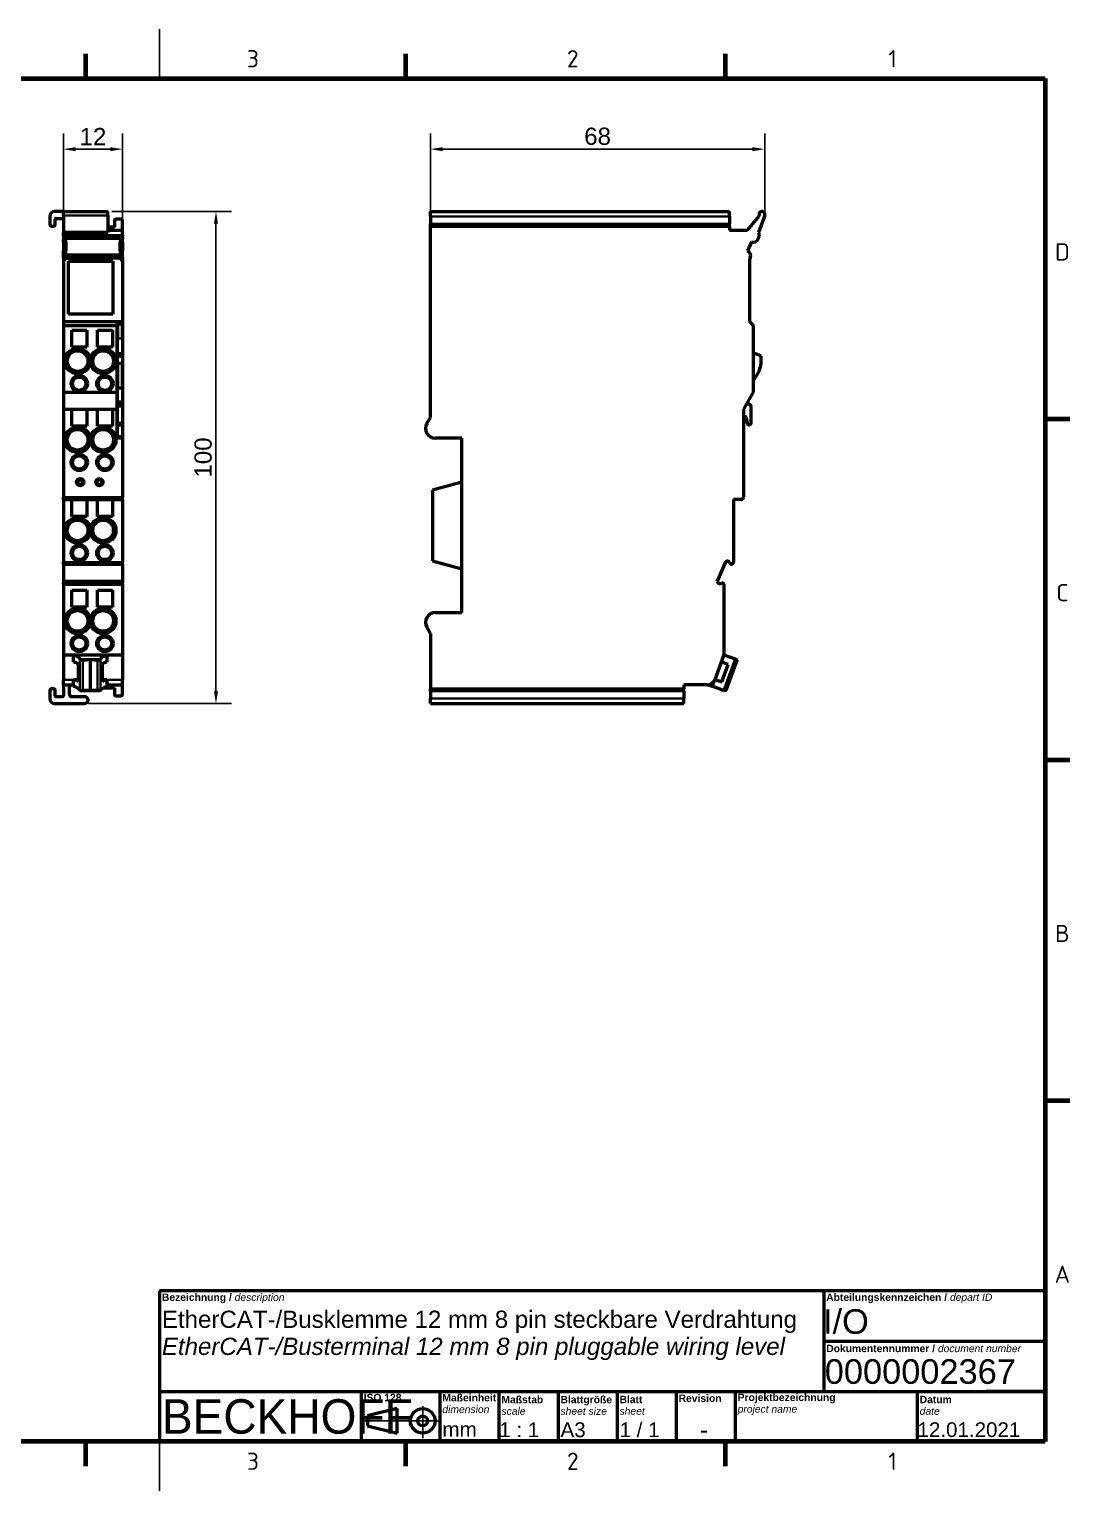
# Model space of a CAD drawing. Header units: millimetres. Extents: x 0 to 415, y 0 to 297.
# Drawn here: x 203.5 to 415, y 0 to 297 of the extents above; entities that cross this region are included whole.
import ezdxf
from ezdxf.enums import TextEntityAlignment as Align

# ---------------------------------------------------------------- set-up
doc = ezdxf.new("R2010")
doc.units = ezdxf.units.MM
doc.layers.add('Bemaßung (ISO)', color=150, linetype='Continuous', lineweight=25, true_color=0x0080ff)
for name, color, linetype, lineweight in [('Rahmen (ISO)', 7, 'Continuous', 70), ('Rahmen Mittel', 7, 'Continuous', 50), ('Sichtbar (ISO)', 7, 'Continuous', 50), ('Sichtbar schmal (ISO)', 7, 'Continuous', 35), ('Titel (ISO)', 7, 'Continuous', 50)]:
    doc.layers.add(name, color=color, linetype=linetype, lineweight=lineweight)
doc.styles.add('Bezeichnungstext (DIN)', font='arial.ttf')
doc.styles.add('FERTIG Motors-DIN-3_5mm', font='isocpeur.ttf')
doc.styles.add('Notiztext (DIN)', font='arial.ttf')
doc.styles.add('Textstil140', font='arial.ttf')
doc.styles.add('Textstil29', font='arial.ttf')
doc.styles.add('Textstil55', font='arial.ttf')
doc.styles.add('Textstil94', font='')
doc.styles.get('Textstil94').set_extended_font_data('Arial', italic=True)
doc.dimstyles.new('Standard (DIN) online', dxfattribs={"dimtxt": 3.5, "dimasz": 2.5, "dimexe": 3.175, "dimexo": 0.8, "dimgap": 0.8, "dimtad": 1, "dimdec": 1, "dimrnd": 1e-08, "dimtxsty": 'Bezeichnungstext (DIN)', "dimcen": 0.09, "dimdle": 10, "dimclrd": 7, "dimclre": 7, "dimclrt": 7, "dimadec": 0, "dimazin": 2, "dimtfac": 1, "dimtmove": 0, "dimatfit": 3, "dimfxl": 1, "dimtolj": 1, "dimtzin": 0, "dimlwd": 25, "dimlwe": 25, "dimarcsym": 0})

# ---------------------------------------------------------------- blocks, each defined once
blk = doc.blocks.new('Ränder A3-QUER')
at = {"layer": 'Rahmen (ISO)', "lineweight": 25}
for p, q in [((230, 287), (230, 297)), ((230, 10), (230, 0))]:
    blk.add_line(p, q, dxfattribs=at)
at = {"layer": 'Rahmen (ISO)'}
for p, q in [((215, 292), (215, 287)), ((280, 292), (280, 287)), ((345, 292), (345, 287)), ((20, 287), (410, 287)), ((410, 287), (410, 10)), ((415, 217.75), (410, 217.75)), ((415, 148.5), (410, 148.5)), ((415, 79.25), (410, 79.25)), ((410, 10), (20, 10)), ((215, 10), (215, 5)), ((280, 10), (280, 5)), ((345, 10), (345, 5))]:
    blk.add_line(p, q, dxfattribs=at)
at = {"layer": 'Rahmen Mittel', "char_height": 3.5, "attachment_point": 5, "style": 'FERTIG Motors-DIN-3_5mm'}
for s, insert, width in [('\\fISOCPEUR|b0|i0;3', (249, 291), 65.5864), ('\\fISOCPEUR|b0|i0;2', (314, 291), 65.5864), ('\\fISOCPEUR|b0|i0;1', (379, 291), 65.5864), ('\\fISOCPEUR|b0|i0;D', (413.5, 251.75), 5.0047), ('\\fISOCPEUR|b0|i0;C', (413.5, 182.5), 5.0047), ('\\fISOCPEUR|b0|i0;B', (413.5, 113.25), 5.0047), ('\\fISOCPEUR|b0|i0;A', (413.5, 44), 5.0047), ('\\fISOCPEUR|b0|i0;3', (249, 6), 65.5864), ('\\fISOCPEUR|b0|i0;2', (314, 6), 65.5864), ('\\fISOCPEUR|b0|i0;1', (379, 6), 65.5864)]:
    blk.add_mtext(s, dxfattribs=dict(at, insert=insert, width=width))
blk = doc.blocks.new('Schriftfelder Schriftfeld_Beckhoff_online')
at = {"layer": 'Titel (ISO)'}
for p, q in [((299.98, 133.15), (119.98, 133.15)), ((119.98, 133.15), (119.98, 102.55)), ((254.98, 133.15), (254.98, 112.75)), ((299.98, 102.55), (299.98, 133.15)), ((254.98, 122.95), (299.98, 122.95)), ((299.98, 123.75), (299.98, 112.75)), ((119.98, 112.75), (299.98, 112.75)), ((160.98, 112.75), (160.98, 102.55)), ((176.98, 112.75), (176.98, 102.55)), ((188.98, 112.75), (188.98, 102.55)), ((200.98, 112.75), (200.98, 102.55)), ((212.98, 112.75), (212.98, 102.55)), ((224.98, 112.75), (224.98, 102.55)), ((236.98, 112.75), (236.98, 102.55)), ((273.98, 112.75), (273.98, 102.55)), ((299.98, 112.75), (287.98, 112.75)), ((168.28, 109.25), (162.28, 107.75)), ((162.28, 107.75), (162.28, 105.75)), ((168.28, 104.25), (168.28, 109.25)), ((162.28, 105.75), (168.28, 104.25)), ((119.98, 102.55), (299.98, 102.55))]:
    blk.add_line(p, q, dxfattribs=at)
at = {"layer": 'Titel (ISO)', "linetype": 'Continuous', "lineweight": 25}
for p, q in [((173.48, 103.25), (173.48, 109.75)), ((161.28, 106.75), (177.28, 106.75))]:
    blk.add_line(p, q, dxfattribs=at)
at = {"layer": 'Titel (ISO)'}
for radius in [2.5, 1]:
    blk.add_circle((173.48, 106.75), radius, dxfattribs=at)
at = {"layer": 'Titel (ISO)', "style": 'Textstil140'}
blk.add_text('1 / 1', height=2.99, dxfattribs=at).set_placement((213.48, 104.95), align=Align.MIDDLE_LEFT)
at = {"layer": 'Titel (ISO)', "style": 'Notiztext (DIN)'}
for s, insert, char_height, attachment_point in [('\\fArial|b1|i0;\\H1.5000;Bezeichnung / \\fArial|b0|i1;\\H1.5000;description', (120.48, 131.65), 1.5, 4), ('\\fArial|b1|i0;\\H1.5000;Abteilungskennzeichen / \\fArial|b0|i1;\\H1.5000;depart ID', (255.48, 131.65), 1.5, 4), ('\\fArial|b1|i0;\\H1.5000;Dokumentennummer / \\fArial|b0|i1;\\H1.5000;document number', (255.48, 121.45), 1.5, 4), ('\\fArial|b1|i0;\\H1.5000;ISO 128', (161.48, 112.25), 1.5, 1), ('\\fArial|b1|i0;\\H1.5000;Revision', (225.48, 111.35), 1.5, 4), ('\\fArial|b0|i0;\\H3.0000;mm', (177.48, 105.04), 3, 4)]:
    blk.add_mtext(s, dxfattribs=dict(at, insert=insert, char_height=char_height, attachment_point=attachment_point))
at = {"layer": 'Titel (ISO)', "color": 1, "true_color": 0xff0000, "insert": (120.48, 111.15), "char_height": 7, "attachment_point": 1, "style": 'Notiztext (DIN)'}
blk.add_mtext('\\fSwitzerlandCondBlack|b0|i0;\\H7.0000;BECKHOFF', dxfattribs=at)
at = {"layer": 'Titel (ISO)', "char_height": 1.5, "line_spacing_factor": 0.944221, "style": 'Notiztext (DIN)'}
for s, insert, attachment_point in [('\\fArial|b1|i0;\\H1.5000;Maßeinheit\\P\\fArial|b0|i1;\\H1.5000;dimension', (177.48, 112.22), 1), ('\\fArial|b1|i0;\\H1.5000;Maßstab\\P\\fArial|b0|i1;\\H1.5000;scale', (189.48, 109.9), 4), ('\\fArial|b1|i0;\\H1.5000;Blattgröße\\P\\fArial|b0|i1;\\H1.5000;sheet size', (201.48, 109.9), 4), ('\\fArial|b1|i0;\\H1.5000;Blatt\\P\\fArial|b0|i1;\\H1.5000;sheet ', (213.48, 109.91), 4), ('\\fArial|b1|i0;\\H1.5000;Projektbezeichnung\\P\\fArial|b0|i1;\\H1.5000;project name', (237.48, 110.12), 4), ('\\fArial|b1|i0;\\H1.5000;Datum\\P\\fArial|b0|i1;\\H1.5000;date', (274.48, 109.91), 4)]:
    blk.add_mtext(s, dxfattribs=dict(at, insert=insert, attachment_point=attachment_point))
at = {"layer": 'Titel (ISO)'}
for tag, height, style, p in [('THEMA', 3.5, 'Notiztext (DIN)', (120.48, 127.4)), ('MANAGER', 3.5, 'Textstil94', (120.48, 121.9)), ('PROJEKT', 3.5, 'Notiztext (DIN)', (120.48, 115.9)), ('Blattgröße', 3, 'Textstil55', (201.48, 104.95)), ('FIRMA', 3, 'Textstil55', (237.48, 104.95))]:
    blk.add_attdef(tag, text='', height=height, dxfattribs=dict(at, style=style)).set_placement(p, align=Align.MIDDLE_LEFT)
for tag, p, height, style in [('KOSTENSTELLE_001', (254.83, 124.45), 5, 'Textstil29'), ('BESTANDSNUMMER_001', (255.19, 114.28), 5, 'Textstil29'), ('Anfänglicher_Ansichtsmaßstab_001', (189.03, 103.45), 2.99, 'Textstil140'), ('REVISIONSNUMMER_001', (229.83, 103.2), 3.5, 'Notiztext (DIN)'), ('SaveDate_001', (274.03, 103.47), 2.99, 'Textstil140')]:
    blk.add_attdef(tag, p, '', height=height, dxfattribs=dict(at, style=style))
blk = doc.blocks.new('*D38')
at = {"layer": 'Bemaßung (ISO)', "color": 7, "lineweight": 25, "transparency": 16777216}
for p, q in [((210.49, 251.43), (210.49, 275.8)), ((222.49, 250.97), (222.49, 275.8)), ((212.99, 272.63), (219.99, 272.63))]:
    blk.add_line(p, q, dxfattribs=at)
at = {"layer": 'Bemaßung (ISO)', "color": 7, "transparency": 16777216}
for points in [[(212.99, 273.04), (212.99, 272.21), (210.49, 272.63)], [(219.99, 273.04), (219.99, 272.21), (222.49, 272.63)]]:
    blk.add_solid(points, dxfattribs=at)
at = {"layer": 'Defpoints', "color": 0, "transparency": 16777216}
for p in [(222.49, 272.63), (210.49, 250.63), (222.49, 250.17)]:
    blk.add_point(p, dxfattribs=at)
at = {"layer": 'Bemaßung (ISO)', "color": 7, "lineweight": 25, "transparency": 16777216, "insert": (216.49, 276.94), "char_height": 3.5, "attachment_point": 2, "style": 'Bezeichnungstext (DIN)'}
blk.add_mtext('\\A1;12', dxfattribs=at)
blk = doc.blocks.new('*D39')
at = {"layer": 'Bemaßung (ISO)', "color": 7, "lineweight": 25, "transparency": 16777216}
for p, q in [((285.08, 259.17), (285.08, 275.8)), ((353.01, 259.96), (353.01, 275.8)), ((287.58, 272.63), (350.51, 272.63))]:
    blk.add_line(p, q, dxfattribs=at)
at = {"layer": 'Bemaßung (ISO)', "color": 7, "transparency": 16777216}
for points in [[(287.58, 273.04), (287.58, 272.21), (285.08, 272.63)], [(350.51, 273.04), (350.51, 272.21), (353.01, 272.63)]]:
    blk.add_solid(points, dxfattribs=at)
at = {"layer": 'Defpoints', "color": 0, "transparency": 16777216}
for p in [(353.01, 272.63), (353.01, 259.16), (285.08, 258.37)]:
    blk.add_point(p, dxfattribs=at)
at = {"layer": 'Bemaßung (ISO)', "color": 7, "lineweight": 25, "transparency": 16777216, "insert": (319.04, 277), "char_height": 3.5, "attachment_point": 2, "style": 'Bezeichnungstext (DIN)'}
blk.add_mtext('\\A1;68', dxfattribs=at)
blk = doc.blocks.new('*D40')
at = {"layer": 'Bemaßung (ISO)', "color": 7, "lineweight": 25, "transparency": 16777216}
for p, q in [((220.29, 259.97), (244.66, 259.97)), ((241.49, 257.47), (241.49, 162.47)), ((215.59, 159.97), (244.66, 159.97))]:
    blk.add_line(p, q, dxfattribs=at)
at = {"layer": 'Bemaßung (ISO)', "color": 7, "transparency": 16777216}
for points in [[(241.07, 257.47), (241.9, 257.47), (241.49, 259.97)], [(241.07, 162.47), (241.9, 162.47), (241.49, 159.97)]]:
    blk.add_solid(points, dxfattribs=at)
at = {"layer": 'Defpoints', "color": 0, "transparency": 16777216}
for p in [(219.49, 259.97), (214.79, 159.97), (241.49, 159.97)]:
    blk.add_point(p, dxfattribs=at)
at = {"layer": 'Bemaßung (ISO)', "color": 7, "lineweight": 25, "transparency": 16777216, "insert": (237.11, 209.97), "char_height": 3.5, "attachment_point": 2, "rotation": 90, "style": 'Bezeichnungstext (DIN)'}
blk.add_mtext('\\A1;100', dxfattribs=at)

msp = doc.modelspace()

# ---------------------------------------------------------------- linework, layer by layer
at = {"layer": 'Sichtbar (ISO)'}
for p, q in [((207.69, 258.97), (207.69, 257.47)), ((210.49, 259.97), (208.69, 259.97)), ((208.99, 258.57), (210.29, 258.57)), ((210.49, 259.16), (210.49, 259.97)), ((210.49, 259.97), (219.49, 259.97)), ((210.49, 259.16), (210.49, 255.68)), ((219.49, 259.16), (219.49, 259.97)), ((219.49, 259.16), (219.49, 255.68)), ((285.08, 258.97), (285.08, 259.97)), ((285.08, 259.97), (345.88, 259.97)), ((285.08, 258.97), (285.08, 257.47)), ((345.88, 258.97), (345.88, 259.97)), ((345.88, 258.97), (345.88, 257.47)), ((349.5, 256.17), (351.93, 259.06)), ((353.01, 259.16), (351.74, 255.68)), ((208.19, 256.97), (208.59, 256.97)), ((208.79, 257.17), (208.79, 258.37)), ((219.49, 255.68), (210.49, 255.68)), ((210.49, 255.17), (210.49, 255.68)), ((220.89, 256.77), (219.49, 256.77)), ((219.49, 256.17), (222.49, 256.17)), ((220.89, 258.17), (220.89, 256.77)), ((222.29, 258.37), (221.09, 258.37)), ((222.49, 256.17), (222.49, 258.17)), ((222.49, 255.17), (222.49, 256.17)), ((285.08, 256.97), (285.08, 257.47)), ((285.08, 256.97), (345.88, 256.97)), ((285.08, 218.13), (285.08, 256.97)), ((345.88, 256.97), (345.88, 257.47)), ((345.88, 256.97), (345.88, 256.17)), ((345.88, 256.17), (349.5, 256.17)), ((210.49, 255.17), (210.49, 254.99)), ((210.49, 254.88), (210.49, 254.99)), ((210.49, 254.88), (210.49, 254.31)), ((210.49, 254.88), (210.49, 254.88)), ((210.49, 254.88), (210.99, 254.88)), ((210.49, 254.88), (210.99, 254.88)), ((210.49, 253.7), (210.49, 254.31)), ((210.49, 253.7), (210.49, 251.94)), ((210.49, 253.7), (210.99, 253.7)), ((210.99, 254.88), (210.99, 254.88)), ((210.99, 254.88), (210.99, 254.31)), ((210.99, 254.53), (221.99, 254.53)), ((210.99, 253.7), (210.99, 254.31)), ((210.99, 253.7), (210.99, 251.94)), ((221.99, 254.88), (222.49, 254.88)), ((221.99, 254.88), (221.99, 254.88)), ((222.49, 254.88), (221.99, 254.88)), ((221.99, 254.31), (221.99, 254.88)), ((221.99, 254.31), (221.99, 253.7)), ((221.99, 251.94), (221.99, 253.7)), ((222.49, 253.7), (221.99, 253.7)), ((222.49, 255.17), (222.49, 254.99)), ((222.49, 254.88), (222.49, 254.99)), ((222.49, 254.88), (222.49, 254.88)), ((222.49, 254.88), (222.49, 254.31)), ((222.49, 253.7), (222.49, 254.31)), ((222.49, 253.7), (222.49, 251.94)), ((350.33, 253.78), (349.54, 251.94)), ((351.88, 254.88), (351.64, 254.31)), ((351.87, 254.88), (351.88, 254.88)), ((351.88, 255.17), (351.88, 254.99)), ((210.49, 250.63), (210.49, 251.94)), ((210.49, 251.94), (210.99, 251.94)), ((210.49, 250.63), (210.49, 250.17)), ((210.99, 250.17), (210.49, 250.17)), ((210.49, 250.17), (210.49, 237.62)), ((210.99, 250.63), (210.99, 251.94)), ((210.99, 250.71), (221.99, 250.71)), ((210.99, 250.63), (210.99, 250.17)), ((211.49, 249.87), (220.54, 249.87)), ((211.49, 239.07), (211.49, 249.87)), ((220.54, 249.87), (220.54, 239.07)), ((222.49, 251.94), (221.99, 251.94)), ((221.99, 251.94), (221.99, 250.63)), ((221.99, 250.17), (221.99, 250.63)), ((222.49, 250.17), (221.99, 250.17)), ((222.49, 250.63), (222.49, 251.94)), ((222.49, 250.63), (222.49, 250.17)), ((222.49, 250.17), (222.49, 237.62)), ((350.07, 250.63), (349.88, 250.17)), ((349.88, 250.17), (349.88, 237.62)), ((210.49, 237.62), (221.41, 237.62)), ((210.49, 237.62), (210.49, 236.82)), ((220.54, 239.07), (211.49, 239.07)), ((221.41, 237.62), (222.49, 237.62)), ((221.41, 236.82), (221.41, 237.62)), ((222.49, 237.62), (222.49, 236.37)), ((349.88, 237.62), (350.68, 236.82)), ((210.49, 236.82), (221.41, 236.82)), ((210.49, 236.82), (210.49, 223.28)), ((212.19, 232.37), (212.19, 235.82)), ((212.19, 235.82), (215.24, 235.82)), ((215.24, 235.82), (215.24, 232.37)), ((217.39, 232.37), (217.39, 235.82)), ((217.39, 235.82), (220.44, 235.82)), ((220.44, 235.82), (220.44, 232.37)), ((221.41, 223.28), (221.41, 236.82)), ((221.46, 236.37), (221.41, 236.37)), ((221.46, 237.12), (221.46, 234.14)), ((221.46, 237.12), (222.46, 237.12)), ((222.46, 234.14), (222.46, 237.12)), ((222.49, 236.37), (222.46, 236.37)), ((222.49, 236.37), (222.49, 231.87)), ((350.68, 236.82), (350.68, 223.28)), ((215.24, 232.37), (212.19, 232.37)), ((220.44, 232.37), (217.39, 232.37)), ((221.46, 231.87), (221.41, 231.87)), ((221.46, 231.12), (221.46, 234.14)), ((222.46, 234.14), (222.46, 231.12)), ((222.49, 231.87), (222.46, 231.87)), ((222.49, 231.87), (222.49, 221.31)), ((221.46, 231.12), (221.46, 230.56)), ((221.46, 231.12), (222.46, 231.12)), ((221.46, 229.12), (221.46, 230.56)), ((221.46, 230.56), (222.46, 230.56)), ((221.46, 229.12), (221.46, 224.12)), ((221.46, 229.12), (222.46, 229.12)), ((222.46, 230.56), (222.46, 231.12)), ((222.46, 230.56), (222.46, 229.12)), ((222.46, 224.12), (222.46, 229.12)), ((352.28, 229.12), (352.28, 230.56)), ((210.49, 223.28), (221.41, 223.28)), ((210.49, 223.28), (210.49, 219.82)), ((221.41, 219.82), (221.41, 223.28)), ((221.46, 221.32), (221.46, 224.12)), ((221.46, 224.12), (222.46, 224.12)), ((222.46, 224.12), (222.46, 221.32)), ((350.68, 223.28), (348.68, 219.82)), ((210.49, 219.82), (212.19, 219.82)), ((210.49, 219.82), (210.49, 201.92)), ((212.19, 216.37), (212.19, 219.82)), ((212.19, 219.82), (215.24, 219.82)), ((215.24, 219.82), (217.39, 219.82)), ((215.24, 219.82), (215.24, 216.37)), ((217.39, 216.37), (217.39, 219.82)), ((217.39, 219.82), (220.44, 219.82)), ((220.44, 219.82), (220.44, 216.37)), ((220.44, 219.82), (221.41, 219.82)), ((221.46, 221.31), (221.41, 221.31)), ((221.46, 220.04), (221.41, 220.04)), ((221.41, 213.92), (221.41, 219.82)), ((221.46, 220.82), (221.46, 221.32)), ((221.46, 220.82), (221.46, 220.32)), ((221.46, 220.82), (222.46, 220.82)), ((221.46, 217.02), (221.46, 220.32)), ((222.46, 221.32), (222.46, 220.82)), ((222.49, 221.31), (222.46, 221.31)), ((222.46, 220.32), (222.46, 220.82)), ((222.46, 220.32), (222.46, 217.02)), ((222.49, 220.04), (222.46, 220.04)), ((222.49, 221.31), (222.49, 220.04)), ((222.49, 220.04), (222.49, 213.92)), ((348.68, 219.82), (348.68, 201.92)), ((349.75, 220.82), (349.26, 220.82)), ((350.25, 217.02), (350.25, 220.32)), ((221.46, 217.02), (221.46, 216.62)), ((222.46, 216.62), (222.46, 217.02)), ((284.35, 216.87), (285.08, 218.13)), ((348.68, 218.27), (348.95, 218.27)), ((349.24, 218.02), (349.46, 216.94)), ((215.24, 216.37), (212.19, 216.37)), ((220.44, 216.37), (217.39, 216.37)), ((222.49, 213.92), (221.41, 213.92)), ((221.46, 214.33), (221.46, 216.62)), ((221.46, 216.62), (222.46, 216.62)), ((221.46, 214.33), (221.46, 213.92)), ((222.46, 216.62), (222.46, 214.33)), ((222.46, 213.92), (222.46, 214.33)), ((222.49, 213.92), (222.49, 201.92)), ((291.48, 213.87), (286.08, 213.87)), ((291.48, 178.47), (291.48, 213.87)), ((291.48, 204.97), (285.48, 203.36)), ((285.48, 203.36), (285.48, 188.97)), ((210.49, 201.42), (210.49, 201.92)), ((210.49, 201.42), (210.49, 188.67)), ((210.49, 201.42), (222.49, 201.42)), ((212.19, 197.97), (212.19, 201.42)), ((215.24, 201.42), (215.24, 197.97)), ((217.39, 197.97), (217.39, 201.42)), ((220.44, 201.42), (220.44, 197.97)), ((222.49, 201.42), (222.49, 201.92)), ((222.49, 201.42), (222.49, 188.67)), ((346.68, 201.42), (346.68, 188.67)), ((348.18, 201.42), (346.68, 201.42)), ((215.24, 197.97), (212.19, 197.97)), ((220.44, 197.97), (217.39, 197.97)), ((220.59, 195.72), (220.59, 194.61)), ((210.49, 188.27), (210.49, 188.67)), ((210.49, 188.27), (210.49, 184.86)), ((210.49, 188.27), (222.49, 188.27)), ((222.49, 188.27), (222.49, 188.67)), ((222.49, 188.27), (222.49, 184.86)), ((285.48, 188.97), (291.48, 187.37)), ((345.01, 188.8), (343.34, 184.86)), ((345.21, 188.89), (345.01, 188.8)), ((345.92, 188.48), (345.83, 188.66)), ((210.49, 184.86), (210.49, 184.66)), ((210.49, 184.86), (222.49, 184.86)), ((210.49, 184.66), (210.49, 184.45)), ((210.49, 184.22), (210.49, 184.45)), ((210.49, 184.45), (222.49, 184.45)), ((210.49, 184.22), (210.49, 169.87)), ((210.49, 184.22), (222.49, 184.22)), ((222.49, 184.86), (222.49, 184.66)), ((222.49, 184.66), (222.49, 184.45)), ((222.49, 184.22), (222.49, 184.45)), ((222.49, 184.22), (222.49, 169.87)), ((343.34, 184.86), (343.42, 184.66)), ((344.01, 184.37), (344.2, 184.43)), ((344.68, 184.22), (344.68, 169.87)), ((212.19, 179.57), (212.19, 183.02)), ((212.19, 183.02), (215.24, 183.02)), ((215.24, 183.02), (215.24, 179.57)), ((217.39, 179.57), (217.39, 183.02)), ((217.39, 183.02), (220.44, 183.02)), ((220.44, 183.02), (220.44, 179.57)), ((215.24, 179.57), (212.19, 179.57)), ((220.44, 179.57), (217.39, 179.57)), ((286.08, 178.47), (291.48, 178.47)), ((285.08, 174.2), (284.35, 175.47)), ((285.08, 174.2), (285.08, 162.97)), ((210.49, 169.87), (212.54, 169.87)), ((210.49, 169.87), (210.49, 164.82)), ((212.54, 169.87), (219.34, 169.87)), ((212.54, 168.46), (212.54, 169.87)), ((219.34, 169.87), (222.49, 169.87)), ((219.34, 169.87), (219.34, 168.46)), ((222.49, 169.87), (222.49, 164.82)), ((344.68, 169.87), (342.84, 164.82)), ((344.68, 169.87), (346.99, 169.03)), ((213.54, 164.37), (213.54, 167.94)), ((215.94, 168.9), (215.94, 162.59)), ((218.33, 167.94), (218.33, 164.37)), ((345.58, 167.94), (344.17, 168.46)), ((344.28, 164.37), (345.58, 167.94)), ((347.31, 168.75), (345.08, 162.64)), ((347.03, 169.01), (346.99, 169.03)), ((210.49, 163.77), (210.49, 164.82)), ((210.49, 163.77), (212.54, 163.77)), ((210.49, 163.77), (210.49, 161.57)), ((212.54, 164.82), (212.54, 164.89)), ((212.54, 164.89), (213.54, 164.89)), ((212.54, 163.48), (212.54, 164.82)), ((218.33, 164.89), (219.34, 164.89)), ((219.34, 164.89), (219.34, 164.82)), ((219.34, 164.82), (219.34, 163.48)), ((219.34, 163.77), (222.49, 163.77)), ((222.49, 163.77), (222.49, 164.82)), ((222.49, 161.77), (222.49, 163.77)), ((341.34, 163.77), (336.58, 163.77)), ((336.58, 163.77), (336.58, 162.97)), ((341.53, 163.78), (342.35, 163.48)), ((342.35, 163.48), (342.84, 164.82)), ((344.66, 162.64), (342.35, 163.48)), ((342.87, 164.89), (344.28, 164.37)), ((207.69, 162.47), (207.69, 160.97)), ((208.59, 162.97), (208.19, 162.97)), ((208.79, 161.57), (208.79, 162.77)), ((210.29, 161.37), (208.99, 161.37)), ((211.69, 161.87), (211.69, 163.27)), ((214.79, 161.37), (212.19, 161.37)), ((213.95, 162.59), (217.92, 162.59)), ((218.63, 163.17), (220.89, 163.17)), ((220.89, 163.17), (220.89, 161.77)), ((221.09, 161.57), (222.29, 161.57)), ((285.08, 162.47), (285.08, 162.97)), ((285.08, 162.97), (336.58, 162.97)), ((285.08, 162.47), (285.08, 160.97)), ((285.08, 159.97), (285.08, 160.97)), ((336.58, 162.47), (336.58, 162.97)), ((336.58, 162.47), (336.58, 160.97)), ((336.58, 159.97), (336.58, 160.97)), ((344.66, 162.64), (344.7, 162.62)), ((208.69, 159.97), (214.79, 159.97)), ((285.08, 159.97), (336.58, 159.97))]:
    msp.add_line(p, q, dxfattribs=at)
for centre, radius in [((213.36, 229.57), 2.6), ((213.36, 229.57), 2.1), ((218.56, 229.57), 2.6), ((218.56, 229.57), 2.1), ((213.71, 224.97), 1.65), ((213.71, 224.97), 1.35), ((218.91, 224.97), 1.65), ((218.91, 224.97), 1.35), ((213.36, 213.57), 2.6), ((213.36, 213.57), 2.1), ((218.56, 213.57), 2.6), ((218.56, 213.57), 2.1), ((213.71, 208.97), 1.65), ((213.71, 208.97), 1.35), ((218.91, 208.97), 1.65), ((218.91, 208.97), 1.35), ((213.89, 204.97), 0.731), ((213.89, 204.97), 0.5), ((217.79, 204.97), 0.731), ((217.79, 204.97), 0.5), ((213.36, 195.17), 2.6), ((213.36, 195.17), 2.1), ((218.56, 195.17), 2.6), ((218.56, 195.17), 2.1), ((213.71, 190.57), 1.65), ((213.71, 190.57), 1.35), ((218.91, 190.57), 1.65), ((218.91, 190.57), 1.35), ((213.36, 176.77), 2.6), ((213.36, 176.77), 2.1), ((218.56, 176.77), 2.6), ((218.56, 176.77), 2.1), ((213.71, 172.17), 1.65), ((213.71, 172.17), 1.35), ((218.91, 172.17), 1.65), ((218.91, 172.17), 1.35)]:
    msp.add_circle(centre, radius, dxfattribs=at)
for centre, radius, start, end in [((208.69, 258.97), 1, 90, 180), ((208.99, 258.37), 0.2, 90, 180), ((210.29, 258.37), 0.2, 0, 90), ((352.44, 259.37), 0.6, 340, 210.5288), ((208.19, 257.47), 0.5, 180, 270), ((208.59, 257.17), 0.2, 270, 0), ((221.09, 258.17), 0.2, 90, 180), ((222.29, 258.17), 0.2, 0, 90), ((350.88, 255.17), 1, 0, 30.7859), ((350.72, 254.7), 1, 247, 337), ((351.48, 254.99), 0.4, 345.1631, 0), ((349.15, 251.02), 1, 337, 67), ((350.25, 227.12), 4, 59.5026, 83.8288), ((346.33, 229.88), 6, 316.4876, 352.6988), ((349.75, 220.32), 0.5, 0, 90), ((286.08, 215.87), 2, 150, 270), ((348.95, 217.97), 0.3, 11.1139, 90), ((349.85, 217.02), 0.4, 191.1139, 0), ((348.18, 201.92), 0.5, 270, 0), ((345.4, 188.43), 0.49, 27.5247, 112), ((346.28, 188.67), 0.4, 207.5247, 0), ((343.87, 184.84), 0.49, 202, 286.4753), ((344.32, 184.05), 0.4, 25.3545, 106.4753), ((286.08, 176.47), 2, 90, 210), ((212.19, 163.27), 0.5, 90, 180), ((341.34, 165.37), 1.6, 270, 340), ((208.19, 162.47), 0.5, 90, 180), ((208.69, 160.97), 1, 180, 270), ((208.59, 162.77), 0.2, 0, 90), ((208.99, 161.57), 0.2, 180, 270), ((210.29, 161.57), 0.2, 270, 0), ((212.19, 161.87), 0.5, 180, 270), ((214.79, 160.67), 0.7, 270, 90), ((221.09, 161.77), 0.2, 180, 270), ((222.29, 161.77), 0.2, 270, 0)]:
    msp.add_arc(centre, radius, start, end, dxfattribs=at)
for centre, major_axis, start_param, end_param in [((208.96, 168.67), (5, 0), 0.209075, 0.774053), ((222.91, 168.67), (-5, 0), 5.509133, 6.074111), ((208.96, 167.26), (-5, 0), 3.552061, 3.915645), ((214.34, 169.06), (-0.5, 0), 0.209075, 0.297062), ((217.53, 169.06), (0.5, 0), 5.986123, 6.074111), ((222.91, 167.26), (-5, 0), 5.509133, 5.872717), ((208.96, 163.69), (5, 0), 0.410469, 0.774053), ((208.96, 162.28), (5, 0), 0.209075, 0.774053), ((222.91, 162.28), (-5, 0), 5.509133, 6.074111), ((222.91, 163.69), (5, 0), 2.36754, 2.731124), ((214.34, 162.67), (-0.5, 0), 0.209075, 0.297062), ((217.53, 162.67), (0.5, 0), 5.986123, 6.074111)]:
    msp.add_ellipse(centre, major_axis=major_axis, ratio=0.34202, start_param=start_param, end_param=end_param, dxfattribs=at)
for points, knots in [([(213.86, 169.01), (213.87, 169.01), (213.87, 169), (213.9, 168.97), (213.92, 168.95), (213.99, 168.9), (214.03, 168.87), (214.1, 168.82), (214.15, 168.8), (214.24, 168.76), (214.29, 168.75), (214.38, 168.75), (214.42, 168.76), (214.46, 168.77)], [-0.20270889, -0.20270889, -0.20270889, -0.20270889, -0.1980206, -0.1980206, -0.18329796, -0.18329796, -0.16857532, -0.16857532, -0.15425219, -0.15425219, -0.13992905, -0.13992905, -0.12814486, -0.12814486, -0.12814486, -0.12814486]), ([(214.46, 168.77), (214.49, 168.78), (214.52, 168.79), (214.88, 168.88), (215.31, 168.91), (215.75, 168.91), (215.84, 168.91), (215.94, 168.9)], [0.066642, 0.066642, 0.066642, 0.066642, 0.0749515, 0.0749515, 0.1815548, 0.1815548, 0.2078919, 0.2078919, 0.2078919, 0.2078919]), ([(215.94, 168.9), (216.03, 168.91), (216.12, 168.91), (216.56, 168.91), (216.99, 168.88), (217.35, 168.79), (217.38, 168.78), (217.41, 168.77)], [0.1552178, 0.1552178, 0.1552178, 0.1552178, 0.1815548, 0.1815548, 0.2881581, 0.2881581, 0.2964677, 0.2964677, 0.2964677, 0.2964677]), ([(217.41, 168.77), (217.45, 168.76), (217.49, 168.75), (217.58, 168.75), (217.63, 168.76), (217.72, 168.8), (217.77, 168.82), (217.84, 168.87), (217.88, 168.9), (217.95, 168.95), (217.97, 168.97), (218, 169), (218, 169.01), (218.01, 169.01)], [-0.15171325, -0.15171325, -0.15171325, -0.15171325, -0.13992905, -0.13992905, -0.12560592, -0.12560592, -0.11128279, -0.11128279, -0.09656015, -0.09656015, -0.08183751, -0.08183751, -0.07714922, -0.07714922, -0.07714922, -0.07714922]), ([(347.03, 169.01), (347.04, 169.01), (347.06, 169), (347.11, 168.97), (347.15, 168.95), (347.21, 168.9), (347.24, 168.87), (347.27, 168.82), (347.29, 168.8), (347.31, 168.76), (347.31, 168.75), (347.31, 168.75)], [-0.20270889, -0.20270889, -0.20270889, -0.20270889, -0.1980206, -0.1980206, -0.18329796, -0.18329796, -0.16857532, -0.16857532, -0.15425219, -0.15425219, -0.13992905, -0.13992905, -0.13992905, -0.13992905]), ([(214.46, 162.63), (214.42, 162.63), (214.38, 162.64), (214.29, 162.64), (214.24, 162.63), (214.15, 162.62), (214.1, 162.61), (214.03, 162.6), (213.99, 162.59), (213.92, 162.59), (213.9, 162.6), (213.87, 162.61), (213.87, 162.62), (213.86, 162.62)], [-0.43157136, -0.43157136, -0.43157136, -0.43157136, -0.41978716, -0.41978716, -0.40546403, -0.40546403, -0.3911409, -0.3911409, -0.37641826, -0.37641826, -0.36169561, -0.36169561, -0.35700732, -0.35700732, -0.35700732, -0.35700732]), ([(215.94, 162.59), (215.84, 162.59), (215.75, 162.59), (215.31, 162.59), (214.88, 162.59), (214.52, 162.62), (214.49, 162.63), (214.46, 162.63)], [0.5183275, 0.5183275, 0.5183275, 0.5183275, 0.5446645, 0.5446645, 0.6512678, 0.6512678, 0.6595773, 0.6595773, 0.6595773, 0.6595773]), ([(217.41, 162.63), (217.38, 162.63), (217.35, 162.62), (216.99, 162.59), (216.56, 162.59), (216.12, 162.59), (216.03, 162.59), (215.94, 162.59)], [0.4297517, 0.4297517, 0.4297517, 0.4297517, 0.4380612, 0.4380612, 0.5446645, 0.5446645, 0.5710015, 0.5710015, 0.5710015, 0.5710015]), ([(218.01, 162.62), (218, 162.62), (218, 162.61), (217.97, 162.6), (217.95, 162.59), (217.88, 162.59), (217.84, 162.6), (217.77, 162.61), (217.72, 162.62), (217.63, 162.63), (217.58, 162.64), (217.49, 162.64), (217.45, 162.63), (217.41, 162.63)], [-0.482567, -0.482567, -0.482567, -0.482567, -0.47787871, -0.47787871, -0.46315607, -0.46315607, -0.44843343, -0.44843343, -0.4341103, -0.4341103, -0.41978716, -0.41978716, -0.40800297, -0.40800297, -0.40800297, -0.40800297]), ([(345.08, 162.64), (345.08, 162.64), (345.08, 162.63), (345.04, 162.62), (345.01, 162.61), (344.96, 162.6), (344.92, 162.59), (344.83, 162.59), (344.79, 162.6), (344.73, 162.61), (344.72, 162.62), (344.7, 162.62)], [-0.41978716, -0.41978716, -0.41978716, -0.41978716, -0.40546403, -0.40546403, -0.3911409, -0.3911409, -0.37641826, -0.37641826, -0.36169561, -0.36169561, -0.35700732, -0.35700732, -0.35700732, -0.35700732])]:
    msp.add_open_spline(points, degree=3, knots=knots, dxfattribs=at)
at = {"layer": 'Sichtbar schmal (ISO)'}
for p, q in [((210.49, 259.16), (219.49, 259.16)), ((285.08, 258.97), (345.88, 258.97)), ((285.08, 257.47), (345.88, 257.47)), ((210.49, 255.17), (222.49, 255.17)), ((210.49, 254.99), (222.49, 254.99)), ((210.49, 254.31), (210.99, 254.31)), ((210.99, 254.7), (221.99, 254.7)), ((210.99, 254.62), (221.99, 254.62)), ((222.49, 254.31), (221.99, 254.31)), ((210.49, 250.63), (210.99, 250.63)), ((210.99, 251.25), (221.99, 251.25)), ((210.99, 250.38), (221.99, 250.38)), ((222.49, 250.63), (221.99, 250.63)), ((221.46, 234.14), (222.46, 234.14)), ((221.46, 221.32), (222.46, 221.32)), ((221.46, 220.32), (222.46, 220.32)), ((221.46, 217.02), (222.46, 217.02)), ((221.46, 214.33), (222.46, 214.33)), ((210.49, 201.92), (222.49, 201.92)), ((210.49, 188.67), (222.49, 188.67)), ((210.49, 184.66), (222.49, 184.66)), ((213.85, 169.03), (213.85, 162.64)), ((213.86, 169.01), (218.01, 169.01)), ((214.46, 168.77), (214.46, 162.63)), ((217.41, 168.77), (217.41, 162.63)), ((218.02, 169.03), (218.02, 162.64)), ((346.99, 169.03), (344.66, 162.64)), ((210.49, 164.82), (212.54, 164.82)), ((219.34, 164.82), (222.49, 164.82)), ((285.08, 162.47), (336.58, 162.47)), ((285.08, 160.97), (336.58, 160.97))]:
    msp.add_line(p, q, dxfattribs=at)

# ---------------------------------------------------------------- block references
msp.add_blockref('Ränder A3-QUER', (0, 0))
msp.add_blockref('Schriftfelder Schriftfeld_Beckhoff_online', (110.02, -92.55)).add_auto_attribs({'Blattgröße': 'A3', 'MANAGER': 'EtherCAT-/Busterminal 12 mm 8 pin pluggable wiring level', 'Anfänglicher_Ansichtsmaßstab_001': '1 : 1', 'SaveDate_001': '12.01.2021', 'BESTANDSNUMMER_001': '0000002367', 'REVISIONSNUMMER_001': '-', 'KOSTENSTELLE_001': 'I/O', 'THEMA': 'EtherCAT-/Busklemme 12 mm 8 pin steckbare Verdrahtung'})

# ---------------------------------------------------------------- dimensions: what is measured, and where the dimension line sits
at = {"layer": 'Bemaßung (ISO)', "color": 7, "lineweight": 25}
for base, p1, p2, angle, picture, middle in [((222.49, 272.63), (210.49, 250.63), (222.49, 250.17), 180, '*D38', (216.49, 272.63)), ((241.49, 159.97), (219.49, 259.97), (214.79, 159.97), 270, '*D40', (241.49, 209.97))]:
    dim = msp.add_linear_dim(base=base, p1=p1, p2=p2, angle=angle, dimstyle='Standard (DIN) online', override={"dimgap": 0.8, "dimdec": 1, "dimtol": 0, "dimlim": 0, "dimtp": 0, "dimtm": 0, "dimtdec": 2, "dimtofl": 0, "dimatfit": 1}, dxfattribs=at)
    dim.commit()
    dim.dimension.update_dxf_attribs({"geometry": picture, "text_midpoint": middle, "dimtype": 160})
dim = msp.add_linear_dim(base=(353.01, 272.63), p1=(285.08, 258.37), p2=(353.01, 259.16), dimstyle='Standard (DIN) online', override={"dimgap": 0.8, "dimdec": 0, "dimtol": 0, "dimlim": 0, "dimtp": 0, "dimtm": 0, "dimtdec": 2, "dimtofl": 0, "dimatfit": 1}, dxfattribs=at)
dim.commit()
dim.dimension.update_dxf_attribs({"geometry": '*D39', "text_midpoint": (319.04, 272.63), "dimtype": 160})

doc.saveas('drawing.dxf')
